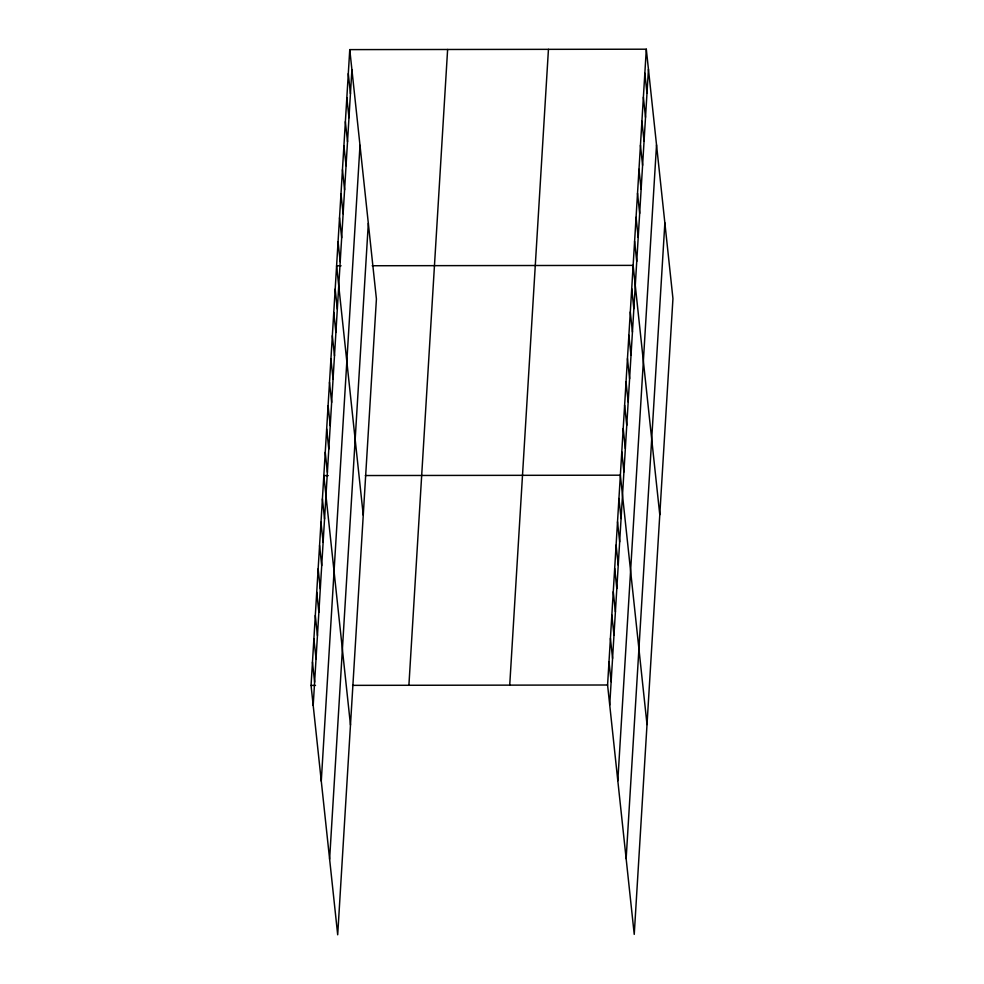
<?xml version="1.0" encoding="UTF-8"?>
<svg xmlns="http://www.w3.org/2000/svg" width="984" height="984" viewBox="0 0 984 984"><rect width="100%" height="100%" fill="white"/><g stroke="black" fill="none" stroke-linecap="round" stroke-linejoin="round"><path stroke-width="1.48" d="M349.763 49.618L376.417 299.001L337.697 934.8L311.055 685.418L349.763 49.618L646.304 49.2L672.945 298.582L634.237 934.382L607.583 684.999L646.304 49.2M313.195 705.454L351.903 69.655M321.276 781.136L359.996 145.337M329.615 859.118L368.323 223.319M408.901 685.282L447.622 49.483M509.724 685.135L548.445 49.335M609.723 705.024L648.444 69.237M617.817 780.718L656.525 144.919M626.144 858.688L664.864 222.901M341.054 265.791L336.602 265.791L363.256 515.173M372.186 265.742L633.13 265.373L659.784 514.755M328.275 475.604L323.822 475.604L350.476 724.987M365.335 475.543L620.363 475.186L647.017 724.568M311.055 685.418L315.495 685.405M352.567 685.356L607.583 684.999M644.84 73.222L646.98 93.246M643.376 97.244L645.516 117.268M641.912 121.253L644.053 141.29M640.449 145.275L642.589 165.312M638.985 169.297L641.125 189.322M637.521 193.319L639.661 213.343M636.058 217.329L638.198 237.365M634.594 241.351L636.734 261.387M631.716 288.681L633.856 308.718M630.301 311.99L632.441 332.026M628.874 335.31L631.015 355.335M627.46 358.619L629.6 378.656M626.033 381.927L628.173 401.964M624.619 405.248L626.759 425.272M623.204 428.557L625.344 448.593M621.777 451.865L623.918 471.902M618.936 498.494L621.076 518.531M617.522 521.803L619.662 541.84M616.095 545.124L618.247 565.148M614.68 568.432L616.82 588.469M613.266 591.741L615.406 611.777M611.839 615.062L613.979 635.086M610.424 638.37L612.565 658.407M608.998 661.679L611.138 681.715M348.299 73.64L350.439 93.677M346.835 97.662L348.976 117.699M345.372 121.684L347.524 141.708M343.92 145.694L346.061 165.73M342.457 169.715L344.597 189.752M340.993 193.737L343.133 213.774M339.529 217.759L341.669 237.784M338.066 241.769L340.206 261.805M335.187 289.099L337.327 309.136M333.761 312.42L335.901 332.444M332.346 335.728L334.486 355.765M330.919 359.037L333.059 379.074M329.505 382.358L331.645 402.382M328.09 405.666L330.23 425.703M326.663 428.975L328.804 449.012M325.249 452.296L327.389 472.32M322.408 498.913L324.548 518.949M320.981 522.233L323.121 542.258M319.566 545.542L321.707 565.579M318.152 568.85L320.292 588.887M316.725 592.171L318.865 612.196M315.311 615.48L317.451 635.516M313.884 638.788L316.024 658.825M312.469 662.109L314.609 682.133"/></g></svg>
